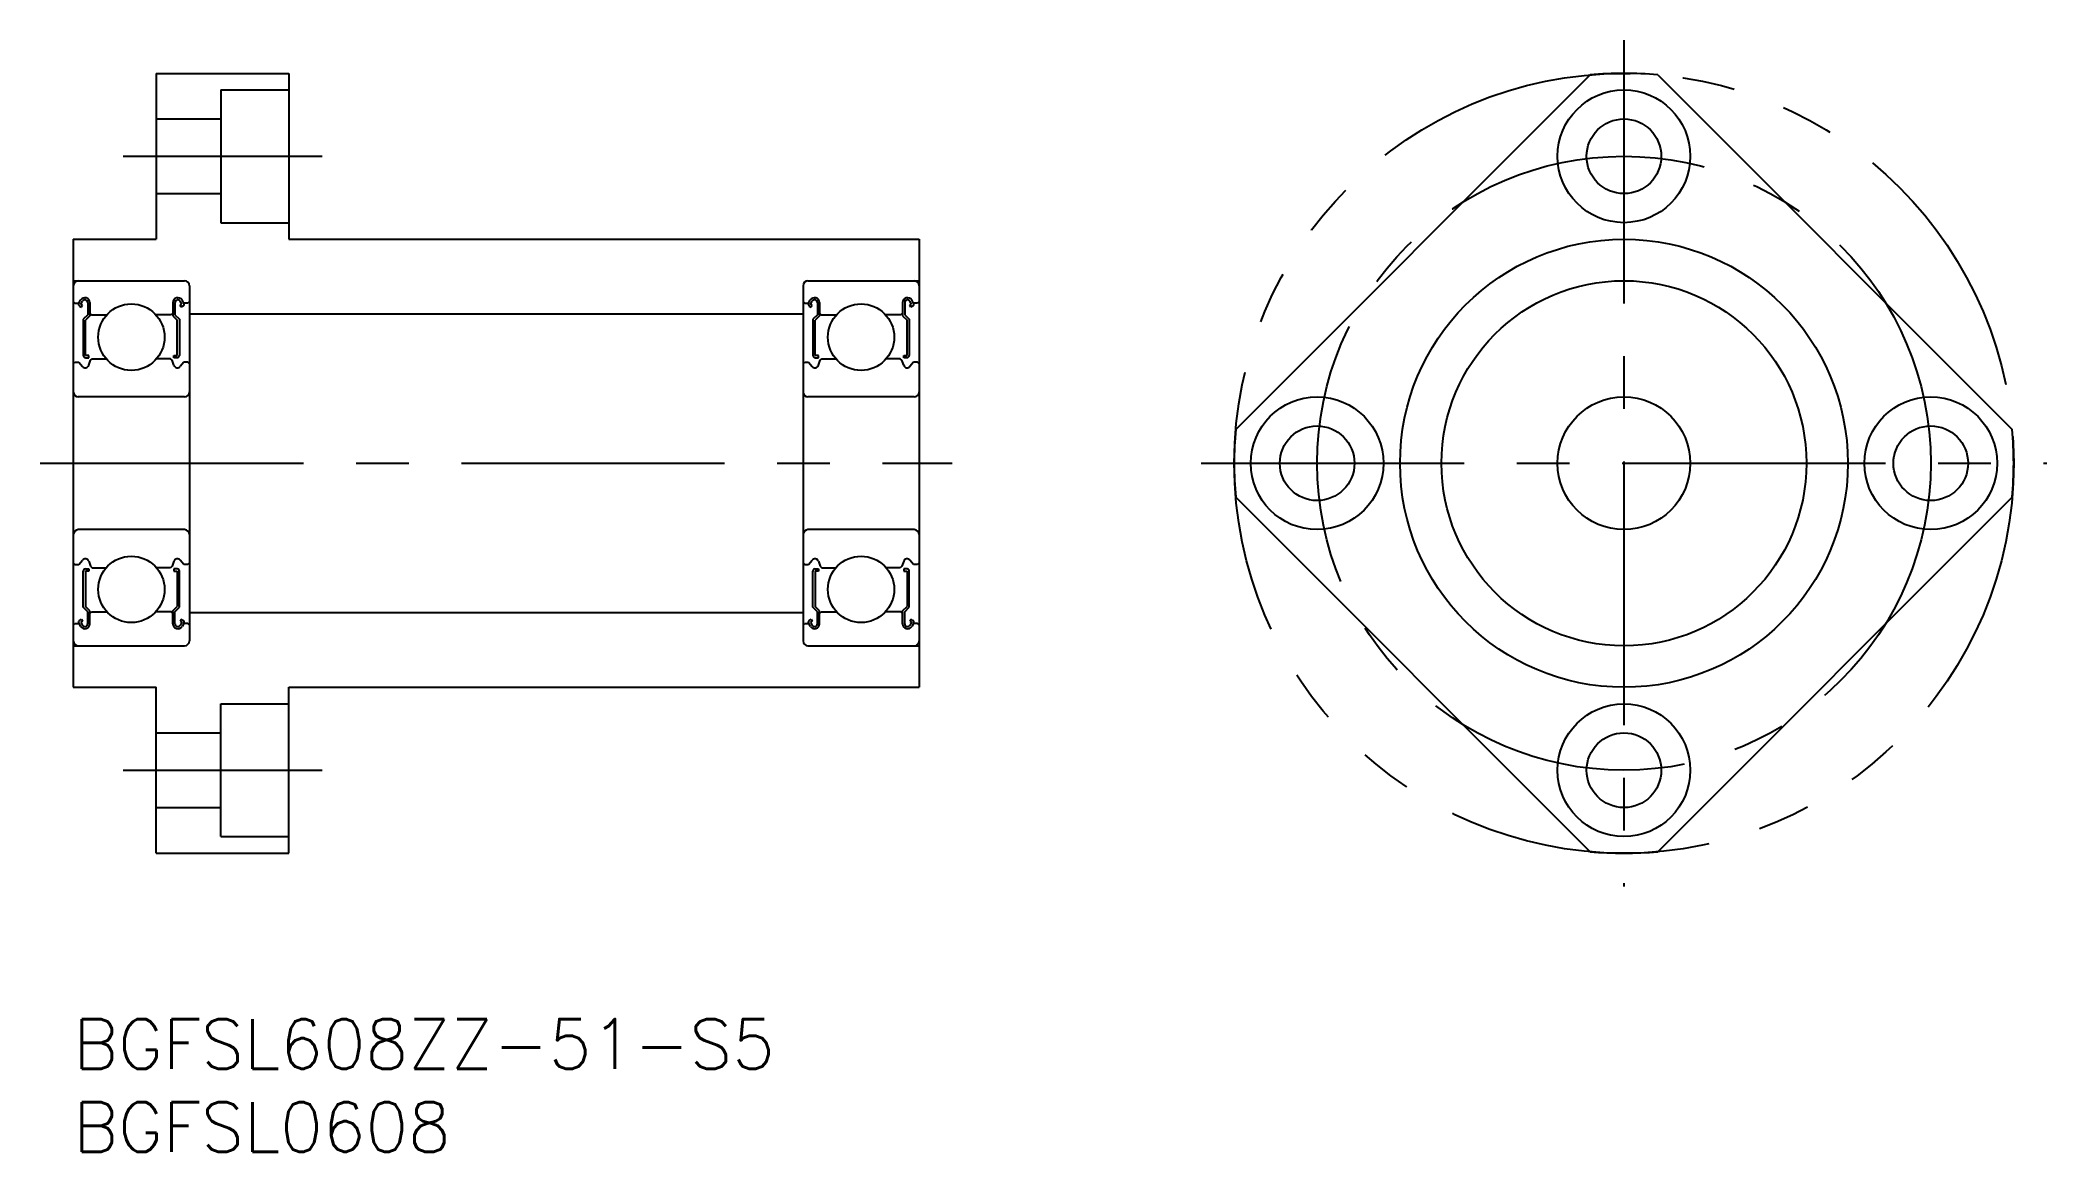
# Model space of a CAD drawing. Extents: x -2 to 119, y -8 to 59.
import ezdxf

# ---------------------------------------------------------------- set-up
doc = ezdxf.new("R2010")
doc.units = 0
doc.header["$LTSCALE"] = 0.5
doc.linetypes.add('CENTER', pattern=[50.8, 31.75, -6.35, 6.35, -6.35])
doc.linetypes.add('PHANTOM', pattern=[63.5, 31.75, -6.35, 6.35, -6.35, 6.35, -6.35])
for name, color, linetype in [('MSM_CENTER', 1, 'CENTER'), ('MSM_CONTINUOUS', 7, 'CONTINUOUS'), ('MSM_IMAGINARY', 6, 'PHANTOM'), ('MSM_PART_NUMBER', 7, 'CONTINUOUS')]:
    doc.layers.add(name, color=color, linetype=linetype)
doc.styles.get("Standard").update_dxf_attribs({"font": 'txt.shx', "height": 2.5, "bigfont": 'bigfont.shx'})

# ---------------------------------------------------------------- blocks, each defined once
blk = doc.blocks.new('*U25')
at = {"layer": 'MSM_PART_NUMBER'}
blk.add_text('BGFSL608ZZ-51-S5', height=3, dxfattribs=at).set_placement((0, -3))
blk = doc.blocks.new('*U26')
at = {"layer": 'MSM_PART_NUMBER'}
blk.add_text('BGFSL0608', height=3, dxfattribs=at).set_placement((0, -8))

msp = doc.modelspace()

# ---------------------------------------------------------------- linework, layer by layer
at = {"layer": 'MSM_CENTER'}
for p, q in [((93.5, 59), (93.5, 8)), ((3, 52), (15, 52)), ((-2, 33.5), (53, 33.5)), ((68, 33.5), (119, 33.5)), ((3, 15), (15, 15))]:
    msp.add_line(p, q, dxfattribs=at)
msp.add_circle((93.5, 33.5), 18.5, dxfattribs=at)
at = {"layer": 'MSM_CONTINUOUS'}
for p, q in [((5, 57), (5, 47)), ((5, 57), (13, 57)), ((13, 57), (13, 47)), ((91.46, 56.91), (70.09, 35.54)), ((95.55, 56.91), (116.91, 35.54)), ((8.9, 56), (8.9, 48)), ((8.9, 56), (13, 56)), ((5, 54.25), (8.9, 54.25)), ((5, 49.75), (8.9, 49.75)), ((8.9, 48), (13, 48)), ((0, 47), (0, 20)), ((0, 47), (5, 47)), ((13, 47), (51, 47)), ((51, 47), (51, 20)), ((0, 44.5), (6.7, 44.5)), ((7, 44.2), (7, 22.8)), ((44, 44.2), (44, 22.8)), ((44.3, 44.5), (51, 44.5)), ((0, 43.25), (0.1, 43.15)), ((0.1, 43.15), (0.33, 43.15)), ((0.33, 43.15), (0.44, 43.34)), ((0.38, 42.97), (0.5, 42.9)), ((0.45, 43.08), (0.56, 43.27)), ((0.56, 43.02), (0.45, 43.08)), ((0.5, 42.9), (0.56, 43.02)), ((0.87, 42.45), (0.6, 42.18)), ((1, 42.39), (0.73, 42.13)), ((0.87, 43.18), (0.87, 42.45)), ((1, 43.18), (1, 42.39)), ((1, 42.55), (1.1, 42.45)), ((1.1, 42.45), (2.02, 42.45)), ((5.9, 42.45), (4.98, 42.45)), ((6, 42.55), (5.9, 42.45)), ((6, 43.18), (6, 42.39)), ((6, 42.39), (6.27, 42.13)), ((6.13, 43.18), (6.13, 42.45)), ((6.13, 42.45), (6.4, 42.18)), ((6.55, 43.08), (6.44, 43.27)), ((6.44, 43.02), (6.55, 43.08)), ((6.5, 42.9), (6.44, 43.02)), ((6.62, 42.97), (6.5, 42.9)), ((6.67, 43.15), (6.56, 43.34)), ((6.9, 43.15), (6.67, 43.15)), ((7, 43.25), (6.9, 43.15)), ((7, 42.5), (44, 42.5)), ((44, 43.25), (44.1, 43.15)), ((44.1, 43.15), (44.33, 43.15)), ((44.33, 43.15), (44.44, 43.34)), ((44.38, 42.97), (44.5, 42.9)), ((44.45, 43.08), (44.56, 43.27)), ((44.56, 43.02), (44.45, 43.08)), ((44.5, 42.9), (44.56, 43.02)), ((44.87, 42.45), (44.6, 42.18)), ((45, 42.39), (44.73, 42.13)), ((44.87, 43.18), (44.87, 42.45)), ((45, 43.18), (45, 42.39)), ((45, 42.55), (45.1, 42.45)), ((45.1, 42.45), (46.02, 42.45)), ((49.9, 42.45), (48.98, 42.45)), ((50, 42.55), (49.9, 42.45)), ((50, 43.18), (50, 42.39)), ((50, 42.39), (50.27, 42.13)), ((50.13, 43.18), (50.13, 42.45)), ((50.13, 42.45), (50.4, 42.18)), ((50.55, 43.08), (50.44, 43.27)), ((50.44, 43.02), (50.55, 43.08)), ((50.5, 42.9), (50.44, 43.02)), ((50.62, 42.97), (50.5, 42.9)), ((50.67, 43.15), (50.56, 43.34)), ((50.9, 43.15), (50.67, 43.15)), ((51, 43.25), (50.9, 43.15)), ((0.6, 42.18), (0.6, 40)), ((0.73, 40), (0.73, 42.13)), ((6.27, 40), (6.27, 42.13)), ((6.4, 42.18), (6.4, 40)), ((44.6, 42.18), (44.6, 40)), ((44.73, 40), (44.73, 42.13)), ((50.27, 40), (50.27, 42.13)), ((50.4, 42.18), (50.4, 40)), ((0.93, 40), (0.73, 40)), ((0.93, 39.86), (0.93, 40)), ((6.07, 40), (6.27, 40)), ((6.07, 39.86), (6.07, 40)), ((44.93, 40), (44.73, 40)), ((44.93, 39.86), (44.93, 40)), ((50.07, 40), (50.27, 40)), ((50.07, 39.86), (50.07, 40)), ((0, 39.5), (0.1, 39.6)), ((0.1, 39.6), (0.33, 39.6)), ((0.33, 39.6), (0.55, 39.34)), ((0.73, 39.86), (0.93, 39.86)), ((0.93, 39.41), (1.04, 39.71)), ((1.04, 39.71), (1.14, 39.8)), ((1.14, 39.8), (1.98, 39.8)), ((5.86, 39.8), (5.02, 39.8)), ((5.96, 39.71), (5.86, 39.8)), ((6.07, 39.41), (5.96, 39.71)), ((6.27, 39.86), (6.07, 39.86)), ((6.67, 39.6), (6.45, 39.34)), ((6.9, 39.6), (6.67, 39.6)), ((7, 39.5), (6.9, 39.6)), ((44, 39.5), (44.1, 39.6)), ((44.1, 39.6), (44.33, 39.6)), ((44.33, 39.6), (44.55, 39.34)), ((44.73, 39.86), (44.93, 39.86)), ((44.93, 39.41), (45.04, 39.71)), ((45.04, 39.71), (45.14, 39.8)), ((45.14, 39.8), (45.98, 39.8)), ((49.86, 39.8), (49.02, 39.8)), ((49.96, 39.71), (49.86, 39.8)), ((50.07, 39.41), (49.96, 39.71)), ((50.27, 39.86), (50.07, 39.86)), ((50.67, 39.6), (50.45, 39.34)), ((50.9, 39.6), (50.67, 39.6)), ((51, 39.5), (50.9, 39.6)), ((6.7, 37.5), (0.3, 37.5)), ((50.7, 37.5), (44.3, 37.5)), ((70.09, 31.46), (91.46, 10.09)), ((95.55, 10.09), (116.91, 31.46)), ((6.7, 29.5), (0.3, 29.5)), ((50.7, 29.5), (44.3, 29.5)), ((0, 27.5), (0.1, 27.4)), ((0.1, 27.4), (0.33, 27.4)), ((0.33, 27.4), (0.55, 27.66)), ((0.6, 24.82), (0.6, 27)), ((0.73, 27.14), (0.93, 27.14)), ((0.73, 27), (0.73, 24.87)), ((0.93, 27), (0.73, 27)), ((0.93, 27.59), (1.04, 27.29)), ((0.93, 27.14), (0.93, 27)), ((1.04, 27.29), (1.14, 27.2)), ((1.14, 27.2), (1.98, 27.2)), ((5.86, 27.2), (5.02, 27.2)), ((5.96, 27.29), (5.86, 27.2)), ((6.07, 27.59), (5.96, 27.29)), ((6.07, 27.14), (6.07, 27)), ((6.27, 27.14), (6.07, 27.14)), ((6.07, 27), (6.27, 27)), ((6.27, 27), (6.27, 24.87)), ((6.4, 24.82), (6.4, 27)), ((6.67, 27.4), (6.45, 27.66)), ((6.9, 27.4), (6.67, 27.4)), ((7, 27.5), (6.9, 27.4)), ((44, 27.5), (44.1, 27.4)), ((44.1, 27.4), (44.33, 27.4)), ((44.33, 27.4), (44.55, 27.66)), ((44.6, 24.82), (44.6, 27)), ((44.73, 27.14), (44.93, 27.14)), ((44.73, 27), (44.73, 24.87)), ((44.93, 27), (44.73, 27)), ((44.93, 27.59), (45.04, 27.29)), ((44.93, 27.14), (44.93, 27)), ((45.04, 27.29), (45.14, 27.2)), ((45.14, 27.2), (45.98, 27.2)), ((49.86, 27.2), (49.02, 27.2)), ((49.96, 27.29), (49.86, 27.2)), ((50.07, 27.59), (49.96, 27.29)), ((50.07, 27.14), (50.07, 27)), ((50.27, 27.14), (50.07, 27.14)), ((50.07, 27), (50.27, 27)), ((50.27, 27), (50.27, 24.87)), ((50.4, 24.82), (50.4, 27)), ((50.67, 27.4), (50.45, 27.66)), ((50.9, 27.4), (50.67, 27.4)), ((51, 27.5), (50.9, 27.4)), ((0.87, 24.55), (0.6, 24.82)), ((1, 24.61), (0.73, 24.87)), ((0.87, 23.82), (0.87, 24.55)), ((1, 23.82), (1, 24.61)), ((1, 24.45), (1.1, 24.55)), ((1.1, 24.55), (2.02, 24.55)), ((5.9, 24.55), (4.98, 24.55)), ((6, 24.45), (5.9, 24.55)), ((6, 24.61), (6.27, 24.87)), ((6, 23.82), (6, 24.61)), ((6.13, 24.55), (6.4, 24.82)), ((6.13, 23.82), (6.13, 24.55)), ((7, 24.5), (44, 24.5)), ((44.87, 24.55), (44.6, 24.82)), ((45, 24.61), (44.73, 24.87)), ((44.87, 23.82), (44.87, 24.55)), ((45, 23.82), (45, 24.61)), ((45, 24.45), (45.1, 24.55)), ((45.1, 24.55), (46.02, 24.55)), ((49.9, 24.55), (48.98, 24.55)), ((50, 24.45), (49.9, 24.55)), ((50, 24.61), (50.27, 24.87)), ((50, 23.82), (50, 24.61)), ((50.13, 24.55), (50.4, 24.82)), ((50.13, 23.82), (50.13, 24.55)), ((0, 23.75), (0.1, 23.85)), ((0.1, 23.85), (0.33, 23.85)), ((0.33, 23.85), (0.44, 23.66)), ((0.38, 24.03), (0.5, 24.1)), ((0.56, 23.98), (0.45, 23.92)), ((0.45, 23.92), (0.56, 23.73)), ((0.5, 24.1), (0.56, 23.98)), ((6.5, 24.1), (6.44, 23.98)), ((6.44, 23.98), (6.55, 23.92)), ((6.55, 23.92), (6.44, 23.73)), ((6.62, 24.03), (6.5, 24.1)), ((6.67, 23.85), (6.56, 23.66)), ((6.9, 23.85), (6.67, 23.85)), ((7, 23.75), (6.9, 23.85)), ((44, 23.75), (44.1, 23.85)), ((44.1, 23.85), (44.33, 23.85)), ((44.33, 23.85), (44.44, 23.66)), ((44.38, 24.03), (44.5, 24.1)), ((44.56, 23.98), (44.45, 23.92)), ((44.45, 23.92), (44.56, 23.73)), ((44.5, 24.1), (44.56, 23.98)), ((50.5, 24.1), (50.44, 23.98)), ((50.44, 23.98), (50.55, 23.92)), ((50.55, 23.92), (50.44, 23.73)), ((50.62, 24.03), (50.5, 24.1)), ((50.67, 23.85), (50.56, 23.66)), ((50.9, 23.85), (50.67, 23.85)), ((51, 23.75), (50.9, 23.85)), ((0, 22.5), (6.7, 22.5)), ((44.3, 22.5), (51, 22.5)), ((0, 20), (5, 20)), ((5, 10), (5, 20)), ((13, 20), (51, 20)), ((13, 10), (13, 20)), ((8.9, 19), (13, 19)), ((8.9, 11), (8.9, 19)), ((5, 17.25), (8.9, 17.25)), ((5, 12.75), (8.9, 12.75)), ((8.9, 11), (13, 11)), ((5, 10), (13, 10))]:
    msp.add_line(p, q, dxfattribs=at)
for centre, radius in [((93.5, 52), 4), ((93.5, 52), 2.25), ((93.5, 33.5), 13.5), ((93.5, 33.5), 11), ((3.5, 41.1), 2), ((47.5, 41.1), 2), ((75, 33.5), 4), ((93.5, 33.5), 4), ((112, 33.5), 4), ((75, 33.5), 2.25), ((112, 33.5), 2.25), ((3.5, 25.9), 2), ((47.5, 25.9), 2), ((93.5, 15), 4), ((93.5, 15), 2.25)]:
    msp.add_circle(centre, radius, dxfattribs=at)
for centre, radius, start, end in [((93.5, 33.5), 23.5, 85.0078, 94.9922), ((0.3, 44.2), 0.3, 90, 180), ((6.7, 44.2), 0.3, 0, 90), ((44.3, 44.2), 0.3, 90, 180), ((50.7, 44.2), 0.3, 0, 90), ((0.45, 43.08), 0.133, 149.3826, 240.0083), ((0.7, 43.18), 0.299, 0, 149.3826), ((0.7, 43.18), 0.166, 0, 149.3789), ((6.3, 43.18), 0.299, 30.6174, 180), ((6.3, 43.18), 0.166, 30.6211, 180), ((6.55, 43.08), 0.133, 299.9917, 30.6174), ((44.45, 43.08), 0.133, 149.3826, 240.0083), ((44.7, 43.18), 0.299, 0, 149.3826), ((44.7, 43.18), 0.166, 0, 149.3789), ((50.3, 43.18), 0.299, 30.6174, 180), ((50.3, 43.18), 0.166, 30.6211, 180), ((50.55, 43.08), 0.133, 299.9917, 30.6174), ((0.73, 40), 0.133, 179.994, 270.0147), ((6.27, 40), 0.133, 269.9853, 0.006), ((44.73, 40), 0.133, 179.994, 270.0147), ((50.27, 40), 0.133, 269.9853, 0.006), ((0.72, 39.48), 0.224, 219.2766, 340.0001), ((6.28, 39.48), 0.224, 199.9999, 320.7234), ((44.72, 39.48), 0.224, 219.2766, 340.0001), ((50.28, 39.48), 0.224, 199.9999, 320.7234), ((0.3, 37.8), 0.3, 180, 270), ((6.7, 37.8), 0.3, 270, 0), ((44.3, 37.8), 0.3, 180, 270), ((50.7, 37.8), 0.3, 270, 0), ((93.5, 33.5), 23.5, 175.0078, 184.9922), ((93.5, 33.5), 23.5, 355.0078, 4.9922), ((0.3, 29.2), 0.3, 90, 180), ((6.7, 29.2), 0.3, 0, 90), ((44.3, 29.2), 0.3, 90, 180), ((50.7, 29.2), 0.3, 0, 90), ((0.72, 27.52), 0.224, 19.9999, 140.7234), ((0.73, 27), 0.133, 89.9853, 180.006), ((6.28, 27.52), 0.224, 39.2766, 160.0001), ((6.27, 27), 0.133, 359.994, 90.0147), ((44.72, 27.52), 0.224, 19.9999, 140.7234), ((44.73, 27), 0.133, 89.9853, 180.006), ((50.28, 27.52), 0.224, 39.2766, 160.0001), ((50.27, 27), 0.133, 359.994, 90.0147), ((0.45, 23.92), 0.133, 119.9917, 210.6174), ((0.7, 23.82), 0.299, 210.6174, 0), ((0.7, 23.82), 0.166, 210.6211, 0), ((6.3, 23.82), 0.299, 180, 329.3826), ((6.3, 23.82), 0.166, 180, 329.3789), ((6.55, 23.92), 0.133, 329.3826, 60.0083), ((44.45, 23.92), 0.133, 119.9917, 210.6174), ((44.7, 23.82), 0.299, 210.6174, 0), ((44.7, 23.82), 0.166, 210.6211, 0), ((50.3, 23.82), 0.299, 180, 329.3826), ((50.3, 23.82), 0.166, 180, 329.3789), ((50.55, 23.92), 0.133, 329.3826, 60.0083), ((0.3, 22.8), 0.3, 180, 270), ((6.7, 22.8), 0.3, 270, 0), ((44.3, 22.8), 0.3, 180, 270), ((50.7, 22.8), 0.3, 270, 0), ((93.5, 33.5), 23.5, 265.0078, 274.9922)]:
    msp.add_arc(centre, radius, start, end, dxfattribs=at)
at = {"layer": 'MSM_IMAGINARY'}
msp.add_circle((93.5, 33.5), 23.5, dxfattribs=at)

# ---------------------------------------------------------------- block references
at = {"layer": 'MSM_CONTINUOUS'}
for name in ['*U25', '*U26']:
    msp.add_blockref(name, (0, 0), dxfattribs=at)

doc.saveas('drawing.dxf')
